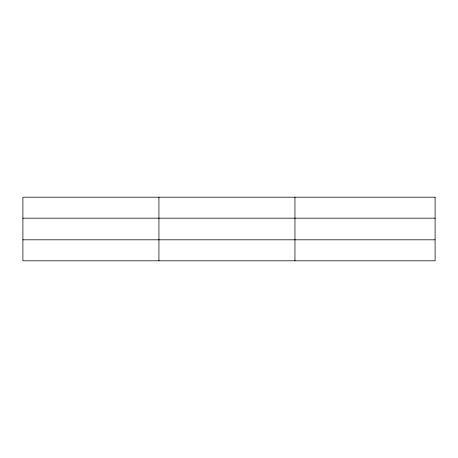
<?xml version="1.0" encoding="UTF-8"?>
<svg xmlns="http://www.w3.org/2000/svg" width="458" height="458" viewBox="0 0 458 458"><rect width="100%" height="100%" fill="white"/><g stroke="black" fill="none" stroke-linecap="round" stroke-linejoin="round"><path stroke-width="0.69" d="M158.926 197.192L158.926 260.808M294.952 197.192L294.952 260.808M22.9 218.185L435.1 218.185M22.9 239.815L435.1 239.815M435.1 197.192L435.1 260.808L22.9 260.808L22.9 197.192L435.1 197.192"/></g></svg>
